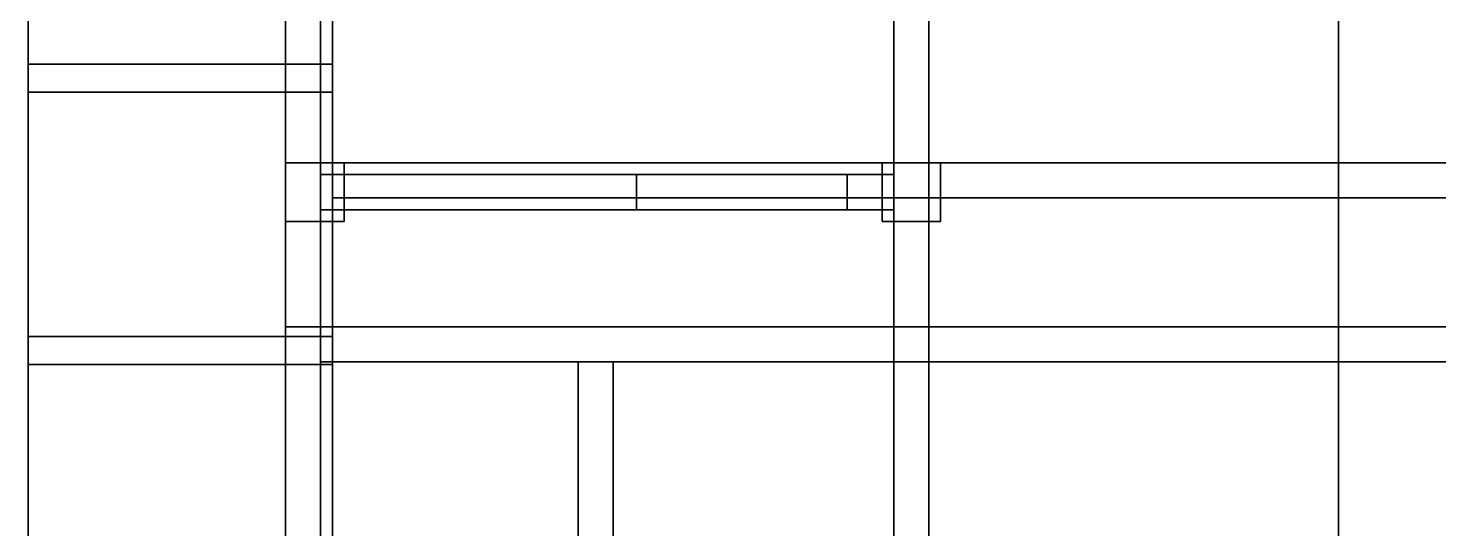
# Model space of a CAD drawing. Header units: metres. Extents: x -0.9 to 11.4, y 0 to 26.4.
# Drawn here: x -0.95 to 5.08, y 10.44 to 12.57 of the extents above; entities that cross this region are included whole.
import ezdxf

# ---------------------------------------------------------------- set-up
doc = ezdxf.new("R2010")
doc.units = ezdxf.units.M
for name, color, linetype in [('COLUMNAS_3D', 1, 'CONTINUOUS'), ('CUBIERTA_ALPINA_3D', 9, 'CONTINUOUS'), ('CUBIERTA_VIGAS_CANECILLOS_3D', 30, 'CONTINUOUS'), ('LOSA_PISO_3D', 8, 'CONTINUOUS'), ('MUROS_EXTERIORES_3D', 7, 'CONTINUOUS'), ('MUROS_INTERIORES_3D', 7, 'CONTINUOUS'), ('P2_COLUMNAS_TIMBER_3D', 1, 'CONTINUOUS'), ('P2_LOSA_PISO_3D', 7, 'CONTINUOUS'), ('P2_MUROS_TIMBER_3D', 34, 'CONTINUOUS'), ('P2_TABIQUES_MADERA_3D', 34, 'CONTINUOUS'), ('SOTANO_LOSA_3D', 8, 'CONTINUOUS'), ('SOTANO_MUROS_EXT_3D', 4, 'CONTINUOUS'), ('SOTANO_MUROS_INT_3D', 4, 'CONTINUOUS')]:
    doc.layers.add(name, color=color, linetype=linetype)

msp = doc.modelspace()

# ---------------------------------------------------------------- linework, layer by layer
at = {"layer": 'COLUMNAS_3D', "color": 1}
for points in [[(0.15, 11.75), (0.15, 12), (0.4, 12), (0.4, 11.75)], [(0.15, 11.75, 2.85), (0.4, 11.75, 2.85), (0.4, 12, 2.85), (0.15, 12, 2.85)], [(0.4, 12), (0.15, 12), (0.15, 12, 2.85), (0.4, 12, 2.85)], [(0.15, 12), (0.15, 11.75), (0.15, 11.75, 2.85), (0.15, 12, 2.85)], [(0.4, 11.75), (0.4, 12), (0.4, 12, 2.85), (0.4, 11.75, 2.85)], [(2.7, 11.75), (2.7, 12), (2.95, 12), (2.95, 11.75)], [(2.7, 11.75, 2.85), (2.95, 11.75, 2.85), (2.95, 12, 2.85), (2.7, 12, 2.85)], [(2.95, 12), (2.7, 12), (2.7, 12, 2.85), (2.95, 12, 2.85)], [(2.7, 12), (2.7, 11.75), (2.7, 11.75, 2.85), (2.7, 12, 2.85)], [(2.95, 11.75), (2.95, 12), (2.95, 12, 2.85), (2.95, 11.75, 2.85)], [(0.15, 11.75), (0.4, 11.75), (0.4, 11.75, 2.85), (0.15, 11.75, 2.85)], [(2.7, 11.75), (2.95, 11.75), (2.95, 11.75, 2.85), (2.7, 11.75, 2.85)]]:
    msp.add_3dface(points, dxfattribs=at)
at = {"layer": 'CUBIERTA_ALPINA_3D', "color": 9}
for points in [[(-0.95, 1.9, 5.4), (-0.95, 26.31, 5.4), (4.65, 26.31, 9.72), (4.65, 1.9, 9.72)], [(-0.95, 1.9, 5.6), (4.65, 1.9, 9.92), (4.65, 26.31, 9.92), (-0.95, 26.31, 5.6)], [(-0.95, 26.31, 5.4), (-0.95, 1.9, 5.4), (-0.95, 1.9, 5.6), (-0.95, 26.31, 5.6)], [(4.65, 1.9, 9.72), (4.65, 26.31, 9.72), (4.65, 26.31, 9.92), (4.65, 1.9, 9.92)], [(4.65, 1.9, 9.72), (4.65, 26.31, 9.72), (10.25, 26.31, 5.4), (10.25, 1.9, 5.4)], [(4.65, 1.9, 9.92), (10.25, 1.9, 5.6), (10.25, 26.31, 5.6), (4.65, 26.31, 9.92)], [(4.65, 26.31, 9.72), (4.65, 1.9, 9.72), (4.65, 1.9, 9.92), (4.65, 26.31, 9.92)]]:
    msp.add_3dface(points, dxfattribs=at)
at = {"layer": 'CUBIERTA_VIGAS_CANECILLOS_3D', "color": 30}
for points in [[(-0.95, 12.3014, 5.22), (-0.95, 12.4214, 5.22), (0.35, 12.4214, 5.22), (0.35, 12.3014, 5.22)], [(-0.95, 12.3014, 5.4), (0.35, 12.3014, 5.4), (0.35, 12.4214, 5.4), (-0.95, 12.4214, 5.4)], [(0.35, 12.4214, 5.22), (-0.95, 12.4214, 5.22), (-0.95, 12.4214, 5.4), (0.35, 12.4214, 5.4)], [(-0.95, 12.4214, 5.22), (-0.95, 12.3014, 5.22), (-0.95, 12.3014, 5.4), (-0.95, 12.4214, 5.4)], [(0.35, 12.3014, 5.22), (0.35, 12.4214, 5.22), (0.35, 12.4214, 5.4), (0.35, 12.3014, 5.4)], [(-0.95, 12.3014, 5.22), (0.35, 12.3014, 5.22), (0.35, 12.3014, 5.4), (-0.95, 12.3014, 5.4)], [(-0.95, 11.139, 5.22), (-0.95, 11.259, 5.22), (0.35, 11.259, 5.22), (0.35, 11.139, 5.22)], [(-0.95, 11.139, 5.4), (0.35, 11.139, 5.4), (0.35, 11.259, 5.4), (-0.95, 11.259, 5.4)], [(0.35, 11.259, 5.22), (-0.95, 11.259, 5.22), (-0.95, 11.259, 5.4), (0.35, 11.259, 5.4)], [(-0.95, 11.259, 5.22), (-0.95, 11.139, 5.22), (-0.95, 11.139, 5.4), (-0.95, 11.259, 5.4)], [(0.35, 11.139, 5.22), (0.35, 11.259, 5.22), (0.35, 11.259, 5.4), (0.35, 11.139, 5.4)], [(-0.95, 11.139, 5.22), (0.35, 11.139, 5.22), (0.35, 11.139, 5.4), (-0.95, 11.139, 5.4)]]:
    msp.add_3dface(points, dxfattribs=at)
at = {"layer": 'LOSA_PISO_3D', "color": 8}
for points in [[(0.15, 10.35, -0.15), (0.15, 24.71, -0.15), (9.15, 24.71, -0.15), (9.15, 10.35, -0.15)], [(0.15, 10.35), (9.15, 10.35), (9.15, 24.71), (0.15, 24.71)], [(0.15, 24.71, -0.15), (0.15, 10.35, -0.15), (0.15, 10.35), (0.15, 24.71)]]:
    msp.add_3dface(points, dxfattribs=at)
at = {"layer": 'MUROS_EXTERIORES_3D', "color": 7}
for points in [[(0.15, 3), (0.15, 24.71), (0.3, 24.71), (0.3, 3)], [(0.15, 3, 2.85), (0.3, 3, 2.85), (0.3, 24.71, 2.85), (0.15, 24.71, 2.85)], [(0.15, 24.71), (0.15, 3), (0.15, 3, 2.85), (0.15, 24.71, 2.85)], [(0.3, 3), (0.3, 24.71), (0.3, 24.71, 2.85), (0.3, 3, 2.85)]]:
    msp.add_3dface(points, dxfattribs=at)
at = {"layer": 'MUROS_INTERIORES_3D', "color": 7}
for points in [[(2.75, 3.15), (2.75, 24.56), (2.9, 24.56), (2.9, 3.15)], [(2.75, 3.15, 2.85), (2.9, 3.15, 2.85), (2.9, 24.56, 2.85), (2.75, 24.56, 2.85)], [(2.75, 24.56), (2.75, 3.15), (2.75, 3.15, 2.85), (2.75, 24.56, 2.85)], [(2.9, 3.15), (2.9, 24.56), (2.9, 24.56, 2.85), (2.9, 3.15, 2.85)], [(0.3, 11.8), (0.3, 11.95), (1.65, 11.95), (1.65, 11.8)], [(0.3, 11.8, 2.85), (1.65, 11.8, 2.85), (1.65, 11.95, 2.85), (0.3, 11.95, 2.85)], [(1.65, 11.95), (0.3, 11.95), (0.3, 11.95, 2.85), (1.65, 11.95, 2.85)], [(0.3, 11.95), (0.3, 11.8), (0.3, 11.8, 2.85), (0.3, 11.95, 2.85)], [(1.65, 11.8), (1.65, 11.95), (1.65, 11.95, 2.85), (1.65, 11.8, 2.85)], [(1.65, 11.8, 2.1), (1.65, 11.95, 2.1), (2.55, 11.95, 2.1), (2.55, 11.8, 2.1)], [(1.65, 11.8, 2.85), (2.55, 11.8, 2.85), (2.55, 11.95, 2.85), (1.65, 11.95, 2.85)], [(2.55, 11.95, 2.1), (1.65, 11.95, 2.1), (1.65, 11.95, 2.85), (2.55, 11.95, 2.85)], [(1.65, 11.95, 2.1), (1.65, 11.8, 2.1), (1.65, 11.8, 2.85), (1.65, 11.95, 2.85)], [(2.55, 11.8, 2.1), (2.55, 11.95, 2.1), (2.55, 11.95, 2.85), (2.55, 11.8, 2.85)], [(2.55, 11.8), (2.55, 11.95), (2.75, 11.95), (2.75, 11.8)], [(2.55, 11.8, 2.85), (2.75, 11.8, 2.85), (2.75, 11.95, 2.85), (2.55, 11.95, 2.85)], [(2.75, 11.95), (2.55, 11.95), (2.55, 11.95, 2.85), (2.75, 11.95, 2.85)], [(2.55, 11.95), (2.55, 11.8), (2.55, 11.8, 2.85), (2.55, 11.95, 2.85)], [(2.75, 11.8), (2.75, 11.95), (2.75, 11.95, 2.85), (2.75, 11.8, 2.85)], [(0.3, 11.8), (1.65, 11.8), (1.65, 11.8, 2.85), (0.3, 11.8, 2.85)], [(1.65, 11.8, 2.1), (2.55, 11.8, 2.1), (2.55, 11.8, 2.85), (1.65, 11.8, 2.85)], [(2.55, 11.8), (2.75, 11.8), (2.75, 11.8, 2.85), (2.55, 11.8, 2.85)]]:
    msp.add_3dface(points, dxfattribs=at)
at = {"layer": 'P2_COLUMNAS_TIMBER_3D', "color": 1}
for points in [[(0.15, 11.75, 3), (0.15, 12, 3), (0.4, 12, 3), (0.4, 11.75, 3)], [(0.15, 11.75, 5.85), (0.4, 11.75, 5.85), (0.4, 12, 5.85), (0.15, 12, 5.85)], [(0.4, 12, 3), (0.15, 12, 3), (0.15, 12, 5.85), (0.4, 12, 5.85)], [(0.15, 12, 3), (0.15, 11.75, 3), (0.15, 11.75, 5.85), (0.15, 12, 5.85)], [(0.4, 11.75, 3), (0.4, 12, 3), (0.4, 12, 5.85), (0.4, 11.75, 5.85)], [(2.7, 11.75, 3), (2.7, 12, 3), (2.95, 12, 3), (2.95, 11.75, 3)], [(2.7, 11.75, 5.85), (2.95, 11.75, 5.85), (2.95, 12, 5.85), (2.7, 12, 5.85)], [(2.95, 12, 3), (2.7, 12, 3), (2.7, 12, 5.85), (2.95, 12, 5.85)], [(2.7, 12, 3), (2.7, 11.75, 3), (2.7, 11.75, 5.85), (2.7, 12, 5.85)], [(2.95, 11.75, 3), (2.95, 12, 3), (2.95, 12, 5.85), (2.95, 11.75, 5.85)], [(0.15, 11.75, 3), (0.4, 11.75, 3), (0.4, 11.75, 5.85), (0.15, 11.75, 5.85)], [(2.7, 11.75, 3), (2.95, 11.75, 3), (2.95, 11.75, 5.85), (2.7, 11.75, 5.85)]]:
    msp.add_3dface(points, dxfattribs=at)
at = {"layer": 'P2_LOSA_PISO_3D', "color": 7}
for points in [[(0.15, 10.35, 2.85), (0.15, 24.71, 2.85), (9.15, 24.71, 2.85), (9.15, 10.35, 2.85)], [(0.15, 10.35, 3), (9.15, 10.35, 3), (9.15, 24.71, 3), (0.15, 24.71, 3)], [(0.15, 24.71, 2.85), (0.15, 10.35, 2.85), (0.15, 10.35, 3), (0.15, 24.71, 3)]]:
    msp.add_3dface(points, dxfattribs=at)
at = {"layer": 'P2_MUROS_TIMBER_3D', "color": 34}
for points in [[(0.15, 3, 3), (0.15, 24.71, 3), (0.35, 24.71, 3), (0.35, 3, 3)], [(0.15, 3, 5.85), (0.35, 3, 5.85), (0.35, 24.71, 5.85), (0.15, 24.71, 5.85)], [(0.15, 24.71, 3), (0.15, 3, 3), (0.15, 3, 5.85), (0.15, 24.71, 5.85)], [(0.35, 3, 3), (0.35, 24.71, 3), (0.35, 24.71, 5.85), (0.35, 3, 5.85)]]:
    msp.add_3dface(points, dxfattribs=at)
at = {"layer": 'P2_TABIQUES_MADERA_3D', "color": 34}
for points in [[(0.35, 11.85, 3), (0.35, 12, 3), (5.2, 12, 3), (5.2, 11.85, 3)], [(0.35, 11.85, 5.85), (5.2, 11.85, 5.85), (5.2, 12, 5.85), (0.35, 12, 5.85)], [(5.2, 12, 3), (0.35, 12, 3), (0.35, 12, 5.85), (5.2, 12, 5.85)], [(0.35, 12, 3), (0.35, 11.85, 3), (0.35, 11.85, 5.85), (0.35, 12, 5.85)], [(0.35, 11.85, 3), (5.2, 11.85, 3), (5.2, 11.85, 5.85), (0.35, 11.85, 5.85)]]:
    msp.add_3dface(points, dxfattribs=at)
at = {"layer": 'SOTANO_LOSA_3D', "color": 8}
for points in [[(0.15, 6.5, -2.7), (0.15, 11.3, -2.7), (9.15, 11.3, -2.7), (9.15, 6.5, -2.7)], [(0.15, 6.5, -2.55), (9.15, 6.5, -2.55), (9.15, 11.3, -2.55), (0.15, 11.3, -2.55)], [(9.15, 11.3, -2.7), (0.15, 11.3, -2.7), (0.15, 11.3, -2.55), (9.15, 11.3, -2.55)], [(0.15, 11.3, -2.7), (0.15, 6.5, -2.7), (0.15, 6.5, -2.55), (0.15, 11.3, -2.55)]]:
    msp.add_3dface(points, dxfattribs=at)
at = {"layer": 'SOTANO_MUROS_EXT_3D', "color": 4}
for points in [[(0.15, 3, -2.55), (0.15, 11.3, -2.55), (0.3, 11.3, -2.55), (0.3, 3, -2.55)], [(0.15, 3, -0.15), (0.3, 3, -0.15), (0.3, 11.3, -0.15), (0.15, 11.3, -0.15)], [(0.3, 11.3, -2.55), (0.15, 11.3, -2.55), (0.15, 11.3, -0.15), (0.3, 11.3, -0.15)], [(0.15, 11.3, -2.55), (0.15, 3, -2.55), (0.15, 3, -0.15), (0.15, 11.3, -0.15)], [(0.3, 3, -2.55), (0.3, 11.3, -2.55), (0.3, 11.3, -0.15), (0.3, 3, -0.15)], [(0.3, 11.15, -2.55), (0.3, 11.3, -2.55), (9.15, 11.3, -2.55), (9.15, 11.15, -2.55)], [(0.3, 11.15, -0.15), (9.15, 11.15, -0.15), (9.15, 11.3, -0.15), (0.3, 11.3, -0.15)], [(9.15, 11.3, -2.55), (0.3, 11.3, -2.55), (0.3, 11.3, -0.15), (9.15, 11.3, -0.15)], [(0.3, 11.3, -2.55), (0.3, 11.15, -2.55), (0.3, 11.15, -0.15), (0.3, 11.3, -0.15)], [(0.3, 11.15, -2.55), (9.15, 11.15, -2.55), (9.15, 11.15, -0.15), (0.3, 11.15, -0.15)]]:
    msp.add_3dface(points, dxfattribs=at)
at = {"layer": 'SOTANO_MUROS_INT_3D', "color": 4}
for points in [[(1.4, 7.45, -2.55), (1.4, 11.15, -2.55), (1.55, 11.15, -2.55), (1.55, 7.45, -2.55)], [(1.4, 7.45, -0.15), (1.55, 7.45, -0.15), (1.55, 11.15, -0.15), (1.4, 11.15, -0.15)], [(1.55, 11.15, -2.55), (1.4, 11.15, -2.55), (1.4, 11.15, -0.15), (1.55, 11.15, -0.15)], [(1.4, 11.15, -2.55), (1.4, 7.45, -2.55), (1.4, 7.45, -0.15), (1.4, 11.15, -0.15)], [(1.55, 7.45, -2.55), (1.55, 11.15, -2.55), (1.55, 11.15, -0.15), (1.55, 7.45, -0.15)]]:
    msp.add_3dface(points, dxfattribs=at)

doc.saveas('drawing.dxf')
